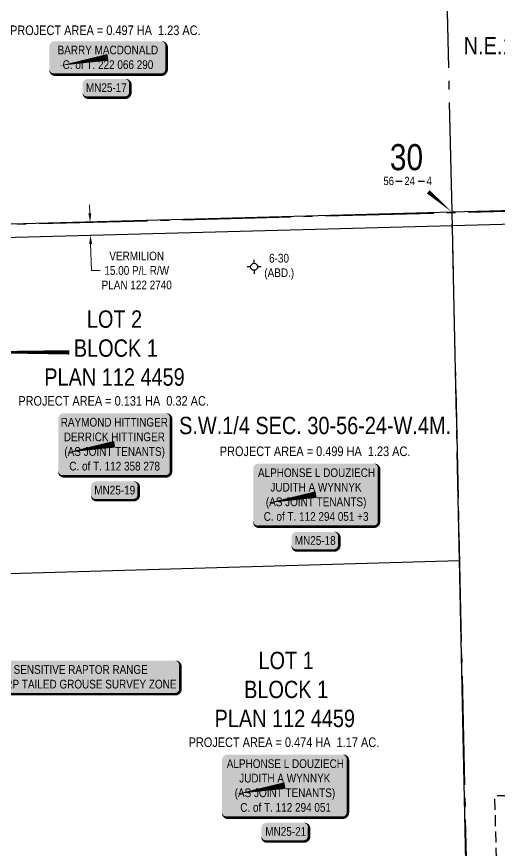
# Model space of a CAD drawing. Extents: x 88833 to 97610, y 5963373 to 5974710.
# Drawn here: x 94266 to 94822, y 5966801 to 5967761 of the extents above; entities that cross this region are included whole.
import ezdxf
from ezdxf.enums import TextEntityAlignment as Align

# ---------------------------------------------------------------- set-up
doc = ezdxf.new("R2010")
doc.units = 0
doc.header["$LTSCALE"] = 5
doc.header["$PDSIZE"] = 5
doc.linetypes.add('foc-ACCESSROAD', pattern=[3.75, 2.5, -1.25])
doc.linetypes.add('foc-QUARTERLINE', pattern=[33, 25, -3, 2, -3])
doc.layers.get('Defpoints').update_dxf_attribs({"color": 9})
for name, color, linetype in [('10', 1, 'Continuous'), ('9', 3, 'Continuous'), ('AS-OWNER', 7, 'Continuous'), ('AS-WILDLIFE-BLOCK', 131, 'Continuous'), ('C-SYMBOL', 7, 'Continuous'), ('F-RW', 190, 'Continuous'), ('F-WS', 190, 'foc-ACCESSROAD'), ('F-WS-S', 8, 'Continuous'), ('L-AREAREQUIRED', 7, 'Continuous'), ('L-QSEC', 8, 'foc-QUARTERLINE'), ('L-SECLBL', 7, 'Continuous'), ('L-TITLEDB', 4, 'Continuous'), ('P-APEX RECON-LINE LIST', 240, 'Continuous')]:
    doc.layers.add(name, color=color, linetype=linetype)
doc.layers.add('F-RW-T', color=190, linetype='Continuous', lineweight=9)
doc.layers.add('F-WS-T', color=190, linetype='Continuous', lineweight=9)
doc.styles.add('100L', font='ARIALN.TTF', dxfattribs={"height": 10})
doc.styles.add('175L', font='ARIALN.TTF', dxfattribs={"height": 2})
doc.styles.add('80', font='ARIALN.TTF', dxfattribs={"height": 10})
doc.styles.add('80CG', font='ARIALN.TTF', dxfattribs={"height": 10})
doc.styles.add('80L', font='ARIALN.TTF', dxfattribs={"height": 10})
doc.styles.add('SIMPLEX', font='ARIALN.TTF')
doc.dimstyles.new('Compass 5 000', dxfattribs={"dimscale": 5, "dimtxt": 9, "dimasz": 2, "dimexe": 0.2, "dimexo": 0.0625, "dimgap": 0.5, "dimtad": 0, "dimtih": 1, "dimtoh": 1, "dimzin": 0, "dimdsep": 46, "dimtxsty": '80CG', "dimcen": 0.1, "dimse1": 1, "dimse2": 1, "dimclrd": 256, "dimclrt": 256, "dimaunit": 1, "dimadec": 4, "dimazin": 0, "dimtfac": 0.06, "dimtofl": 0, "dimtmove": 0, "dimatfit": 1, "dimfxl": 0.2, "dimtolj": 1, "dimtzin": 0, "dimlwd": -1, "dimarcsym": 0})

# ---------------------------------------------------------------- blocks, each defined once
blk = doc.blocks.new('L-SECLBL')
at = {"layer": '9', "color": 7}
for p, q in [((-5.08, -27.83), (-12.29, -27.83)), ((20.7, -27.83), (13.5, -27.83))]:
    blk.add_line(p, q, dxfattribs=at)
at = {"layer": '10', "color": 2, "style": 'SIMPLEX'}
blk.add_attdef('SEC', text='', height=30, dxfattribs=at).set_placement((0, 0), align=Align.MIDDLE)
at = {"layer": '10', "color": 5, "style": '80L'}
blk.add_attdef('TWP', text='', height=9.5, dxfattribs=at).set_placement((-14.43, -27.37), align=Align.MIDDLE_RIGHT)
blk.add_attdef('RGE', text='', height=9.5, dxfattribs=at).set_placement((3.62, -27.37), align=Align.MIDDLE_CENTER)
blk.add_attdef('MER', text='', height=9.5, dxfattribs=at).set_placement((23.17, -27.37), align=Align.MIDDLE_LEFT)
blk = doc.blocks.new('*D429')
at = {"layer": 'Defpoints', "color": 0, "transparency": 16777216}
for p in [(94344.59, 5967524.02), (94345, 5967508.9), (94350.6, 5967509.05)]:
    blk.add_point(p, dxfattribs=at)
at = {"layer": 'F-RW-T', "transparency": 16777216}
for p, q in [((94349.92, 5967534.17), (94349.65, 5967544.16)), ((94350.87, 5967499.06), (94351.69, 5967468.45)), ((94351.69, 5967468.45), (94361.69, 5967468.45))]:
    blk.add_line(p, q, dxfattribs=at)
for points in [[(94351.59, 5967534.21), (94348.26, 5967534.12), (94350.19, 5967524.17)], [(94352.53, 5967499.1), (94349.2, 5967499.01), (94350.6, 5967509.05)]]:
    blk.add_solid(points, dxfattribs=at)
at = {"layer": 'F-RW-T', "transparency": 16777216, "insert": (94403.91, 5967468.45), "char_height": 10, "attachment_point": 5, "style": '80CG'}
blk.add_mtext('\\A1;VERMILION\\P15.00 P/L R/W\\PPLAN 122 2740', dxfattribs=at)
blk = doc.blocks.new('GABD')
for p, q in [((-0.81, 0), (-1.62, 0)), ((0, 0.81), (0, 1.62)), ((1.62, 0), (0.81, 0)), ((0, -0.81), (0, -1.62))]:
    blk.add_line(p, q)
blk.add_circle((0, 0), 0.8)
blk = doc.blocks.new('*U452')
at = {"true_color": 0xffffa8}
h = blk.add_hatch(color=51, dxfattribs=at)
edge = h.paths.add_edge_path()
edge.add_line((-21.5, -11.5), (21.5, -11.5))
edge.add_arc((21.5, -5.5), 6, 270, 360)
edge.add_line((27.5, -5.5), (27.5, 4))
edge.add_arc((21.5, 4), 6, 0, 90)
edge.add_line((21.5, 10), (-21.5, 10))
edge.add_arc((-21.5, 4), 6, 90, 180)
edge.add_line((-27.5, 4), (-27.5, -5.5))
edge.add_arc((-21.5, -5.5), 6, 180, 270)
at = {"color": 240, "flags": 128}
blk.add_lwpolyline([(-21.5, -11.5, 3, 3, 0), (21.5, -11.5, 3, 3, 0.414214), (27.5, -5.5, 3, 3, 0), (27.5, 4, 3, 0, 0.414214), (21.5, 10, 0, 0, 0), (-21.5, 10, 0, 0, 0.414214), (-27.5, 4, 0, 0, 0), (-27.5, -5.5, 0, 3, 0.414214)], format="xyseb", close=True, dxfattribs=at)
for points in [[(-24.67, -8.43, 0, 10, 0), (0, 0, 5, 5, 0)], [(21.05, -6.93, 0, 10, 0), (0, 0, 5, 5, 0)]]:
    blk.add_lwpolyline(points, format="xyseb", dxfattribs=at)
at = {"color": 4, "style": '80'}
blk.add_attdef('OTHER_001', (-14.7, -5), '', height=10, dxfattribs=at)
blk = doc.blocks.new('*U490')
h = blk.add_hatch(color=59)
edge = h.paths.add_edge_path()
edge.add_line((-66.5, -37), (66.5, -37))
edge.add_arc((66.5, -31), 6, 270, 360)
edge.add_line((72.5, -31), (72.5, 29.5))
edge.add_arc((66.5, 29.5), 6, 0, 90)
edge.add_line((66.5, 35.5), (-66.5, 35.5))
edge.add_arc((-66.5, 29.5), 6, 90, 180)
edge.add_line((-72.5, 29.5), (-72.5, -31))
edge.add_arc((-66.5, -31), 6, 180, 270)
at = {"color": 1, "flags": 128}
blk.add_lwpolyline([(-66.5, -37, 3, 3, 0), (66.5, -37, 3, 3, 0.414214), (72.5, -31, 3, 3, 0), (72.5, 29.5, 3, 0, 0.414214), (66.5, 35.5, 0, 0, 0), (-66.5, 35.5, 0, 0, 0.414214), (-72.5, 29.5, 0, 0, 0), (-72.5, -31, 0, 3, 0.414214)], format="xyseb", close=True, dxfattribs=at)
blk.add_lwpolyline([(-56.05, -9.74, 0, 7.5, 0), (0, 0, 0, 0, 0)], format="xyseb", dxfattribs=at)
at = {"color": 1, "style": '80'}
blk.add_attdef('ENTER_TEXT_001', (-35.99, -5), '', height=10, dxfattribs=at)
blk = doc.blocks.new('*U491')
h = blk.add_hatch(color=59)
edge = h.paths.add_edge_path()
edge.add_line((-59, -37), (59, -37))
edge.add_arc((59, -31), 6, 270, 360)
edge.add_line((65, -31), (65, 29.5))
edge.add_arc((59, 29.5), 6, 0, 90)
edge.add_line((59, 35.5), (-59, 35.5))
edge.add_arc((-59, 29.5), 6, 90, 180)
edge.add_line((-65, 29.5), (-65, -31))
edge.add_arc((-59, -31), 6, 180, 270)
at = {"color": 1, "flags": 128}
blk.add_lwpolyline([(-59, -37, 3, 3, 0), (59, -37, 3, 3, 0.414214), (65, -31, 3, 3, 0), (65, 29.5, 3, 0, 0.414214), (59, 35.5, 0, 0, 0), (-59, 35.5, 0, 0, 0.414214), (-65, 29.5, 0, 0, 0), (-65, -31, 0, 3, 0.414214)], format="xyseb", close=True, dxfattribs=at)
blk.add_lwpolyline([(-56.05, -9.74, 0, 7.5, 0), (0, 0, 0, 0, 0)], format="xyseb", dxfattribs=at)
at = {"color": 1, "style": '80'}
blk.add_attdef('ENTER_TEXT_001', (-35.99, -5), '', height=10, dxfattribs=at)
blk = doc.blocks.new('*U493')
h = blk.add_hatch(color=59)
edge = h.paths.add_edge_path()
edge.add_line((-61.5, -20), (61.5, -20))
edge.add_arc((61.5, -14), 6, 270, 360)
edge.add_line((67.5, -14), (67.5, 12.5))
edge.add_arc((61.5, 12.5), 6, 0, 90)
edge.add_line((61.5, 18.5), (-61.5, 18.5))
edge.add_arc((-61.5, 12.5), 6, 90, 180)
edge.add_line((-67.5, 12.5), (-67.5, -14))
edge.add_arc((-61.5, -14), 6, 180, 270)
at = {"color": 1, "flags": 128}
blk.add_lwpolyline([(-61.5, -20, 3, 3, 0), (61.5, -20, 3, 3, 0.414214), (67.5, -14, 3, 3, 0), (67.5, 12.5, 3, 0, 0.414214), (61.5, 18.5, 0, 0, 0), (-61.5, 18.5, 0, 0, 0.414214), (-67.5, 12.5, 0, 0, 0), (-67.5, -14, 0, 3, 0.414214)], format="xyseb", close=True, dxfattribs=at)
blk.add_lwpolyline([(-56.05, -9.74, 0, 7.5, 0), (0, 0, 0, 0, 0)], format="xyseb", dxfattribs=at)
at = {"color": 1, "style": '80'}
blk.add_attdef('ENTER_TEXT_001', (-35.99, -5), '', height=10, dxfattribs=at)
blk = doc.blocks.new('*U851')
h = blk.add_hatch(color=255)
edge = h.paths.add_edge_path()
edge.add_line((-109, -20), (109, -20))
edge.add_arc((109, -14), 6, 270, 360)
edge.add_line((115, -14), (115, 12.5))
edge.add_arc((109, 12.5), 6, 0, 90)
edge.add_line((109, 18.5), (-109, 18.5))
edge.add_arc((-109, 12.5), 6, 90, 180)
edge.add_line((-115, 12.5), (-115, -14))
edge.add_arc((-109, -14), 6, 180, 270)
at = {"color": 131, "flags": 128}
blk.add_lwpolyline([(-109, -20, 3, 3, 0), (109, -20, 3, 3, 0.414214), (115, -14, 3, 3, 0), (115, 12.5, 3, 0, 0.414214), (109, 18.5, 0, 0, 0), (-109, 18.5, 0, 0, 0.414214), (-115, 12.5, 0, 0, 0), (-115, -14, 0, 3, 0.414214)], format="xyseb", close=True, dxfattribs=at)
at = {"color": 131, "style": '80'}
blk.add_attdef('ENTER_TEXT_001', (-35.99, -5), '', height=10, dxfattribs=at)

msp = doc.modelspace()

# ---------------------------------------------------------------- linework, layer by layer
at = {"layer": 'C-SYMBOL', "color": 3, "flags": 128}
msp.add_lwpolyline([(94154.692, 5967374.659, 0, 5, 0), (94326.413, 5967374.315, 0, 0, 0)], format="xyseb", dxfattribs=at)
at = {"layer": 'F-RW', "flags": 128}
msp.add_lwpolyline([(95572.983, 5967544.767), (95474.998, 5967542.016), (95463.085, 5967553.986), (95167.107, 5967546.407), (94767.169, 5967535.502), (94571.176, 5967530.177), (94004.008, 5967514.769), (93961.676, 5967513.619), (93961.991, 5967498.599), (94767.495, 5967520.269), (95167.502, 5967531.03), (95457.027, 5967538.819), (95468.918, 5967526.87), (95573.336, 5967529.781)], close=True, dxfattribs=at)
at = {"layer": 'F-WS', "flags": 128}
msp.add_lwpolyline([(94819.333, 5966754.251), (94816.436, 5966864.213), (94926.398, 5966867.11), (94929.295, 5966757.148), (94866.817, 5966755.502)], close=True, dxfattribs=at)
at = {"layer": 'L-QSEC', "flags": 128}
for points in [[(94785.602, 5966711.884), (94749.105, 5968338.719)], [(93961.562, 5967513.639), (95572.702, 5967556.687)], [(94775.735, 5967134.808), (94767.169, 5967535.502)]]:
    msp.add_lwpolyline(points, dxfattribs=at)
at = {"layer": 'L-SECLBL', "flags": 128}
msp.add_lwpolyline([(94767.169, 5967535.502, 0, 5, 0), (94739.747, 5967559.092, 0, 0, 0)], format="xyseb", dxfattribs=at)
at = {"layer": 'L-TITLEDB', "flags": 128}
for points in [[(94070.057, 5967114.679), (94775.735, 5967134.808)], [(94784.321, 5966733.138), (94775.735, 5967134.808)]]:
    msp.add_lwpolyline(points, dxfattribs=at)

# ---------------------------------------------------------------- block references
at = {"layer": 'AS-OWNER', "color": 5}
ref = msp.add_blockref('*U493', (94370.817, 5967713.782), dxfattribs=at)
ref.add_attrib('ENTER_TEXT_001', 'BARRY MACDONALD', (94312.798, 5967717.2), dxfattribs={"layer": '0', "color": 1, "height": 10, "style": '80'})
ref.add_attrib('ENTER_TEXT_002', 'C. of T. 222 066 290', (94318.597, 5967700.356), dxfattribs={"layer": '0', "color": 1, "height": 10, "style": '80'})
ref = msp.add_blockref('*U491', (94378.496, 5967268.666), dxfattribs=at)
ref.add_attrib('ENTER_TEXT_001', 'RAYMOND HITTINGER', (94316.409, 5967288.928), dxfattribs={"layer": '0', "color": 1, "height": 10, "style": '80'})
ref.add_attrib('ENTER_TEXT_002', 'DERRICK HITTINGER', (94319.922, 5967272.084), dxfattribs={"layer": '0', "color": 1, "height": 10, "style": '80'})
ref.add_attrib('ENTER_TEXT_003', '(AS JOINT TENANTS)', (94320.587, 5967255.24), dxfattribs={"layer": '0', "color": 1, "height": 10, "style": '80'})
ref.add_attrib('ENTER_TEXT_004', 'C. of T. 112 358 278', (94326.252, 5967238.396), dxfattribs={"layer": '0', "color": 1, "height": 10, "style": '80'})
ref = msp.add_blockref('*U490', (94610.558, 5967210.675), dxfattribs=at)
ref.add_attrib('ENTER_TEXT_001', 'ALPHONSE L DOUZIECH', (94543.569, 5967230.849), dxfattribs={"layer": '0', "color": 1, "height": 10, "style": '80'})
ref.add_attrib('ENTER_TEXT_002', 'JUDITH A WYNNYK', (94557.914, 5967214.182), dxfattribs={"layer": '0', "color": 1, "height": 10, "style": '80'})
ref.add_attrib('ENTER_TEXT_003', '(AS JOINT TENANTS)', (94552.648, 5967197.338), dxfattribs={"layer": '0', "color": 1, "height": 10, "style": '80'})
ref.add_attrib('ENTER_TEXT_004', 'C. of T. 112 294 051 +3', (94550.203, 5967180.494), dxfattribs={"layer": '0', "color": 1, "height": 10, "style": '80'})
ref = msp.add_blockref('*U490', (94574.656, 5966875.914), dxfattribs=at)
ref.add_attrib('ENTER_TEXT_001', 'ALPHONSE L DOUZIECH', (94507.668, 5966896.088), dxfattribs={"layer": '0', "color": 1, "height": 10, "style": '80'})
ref.add_attrib('ENTER_TEXT_002', 'JUDITH A WYNNYK', (94522.013, 5966879.421), dxfattribs={"layer": '0', "color": 1, "height": 10, "style": '80'})
ref.add_attrib('ENTER_TEXT_003', '(AS JOINT TENANTS)', (94516.747, 5966862.577), dxfattribs={"layer": '0', "color": 1, "height": 10, "style": '80'})
ref.add_attrib('ENTER_TEXT_004', 'C. of T. 112 294 051', (94523.213, 5966845.733), dxfattribs={"layer": '0', "color": 1, "height": 10, "style": '80'})
at = {"layer": 'AS-WILDLIFE-BLOCK'}
ref = msp.add_blockref('*U851', (94339.347, 5967001.003), dxfattribs=dict(at, xscale=0.9992045070000001, yscale=0.9992045070000001, zscale=0.9992045070000001))
ref.add_attrib('ENTER_TEXT_001', 'SENSITIVE RAPTOR RANGE', (94262.123, 5967004.419), dxfattribs={"layer": '0', "color": 131, "height": 9.99205, "style": '80'})
ref.add_attrib('ENTER_TEXT_002', 'SHARP TAILED GROUSE SURVEY ZONE', (94229.053, 5966987.588), dxfattribs={"layer": '0', "color": 131, "height": 9.99205, "style": '80'})
at = {"layer": 'F-WS-S', "xscale": 5, "yscale": 5, "zscale": 5}
msp.add_blockref('GABD', (94539.175, 5967472.746), dxfattribs=at)
at = {"layer": 'L-SECLBL'}
msp.add_blockref('L-SECLBL', (94714.651, 5967598.909), dxfattribs=at).add_auto_attribs({'SEC': '30', 'TWP': '56', 'RGE': '24', 'MER': '4'})
at = {"layer": 'P-APEX RECON-LINE LIST'}
ref = msp.add_blockref('*U452', (94369.102, 5967678.824), dxfattribs=at)
ref.add_attrib('OTHER_001', 'MN25-17', (94345.394, 5967673.889), dxfattribs={"layer": '0', "color": 4, "height": 10, "style": '80'})
ref = msp.add_blockref('*U452', (94378.794, 5967215.753), dxfattribs=at)
ref.add_attrib('OTHER_001', 'MN25-19', (94355.073, 5967210.818), dxfattribs={"layer": '0', "color": 4, "height": 10, "style": '80'})
ref = msp.add_blockref('*U452', (94609.74, 5967157.803), dxfattribs=at)
ref.add_attrib('OTHER_001', 'MN25-18', (94586.019, 5967152.868), dxfattribs={"layer": '0', "color": 4, "height": 10, "style": '80'})
ref = msp.add_blockref('*U452', (94574.954, 5966823.001), dxfattribs=at)
ref.add_attrib('OTHER_001', 'MN25-21', (94552.035, 5966818.066), dxfattribs={"layer": '0', "color": 4, "height": 10, "style": '80'})

# ---------------------------------------------------------------- texts
at = {"layer": 'C-SYMBOL', "color": 3, "style": '175L'}
for s, p in [('N.E.1/4 SEC. 30-56-24-W.4M.', (94934.594, 5967711.187)), ('S.W.1/4 SEC. 30-56-24-W.4M.', (94609.372, 5967274.188))]:
    msp.add_text(s, height=20, dxfattribs=at).set_placement(p, align=Align.BOTTOM_CENTER)
at = {"layer": 'C-SYMBOL', "color": 3, "char_height": 20, "attachment_point": 1, "style": '175L'}
for s, insert in [('\\pi54.11;LOT 2\\P\\pi39.103;BLOCK 1\\P\\pi5.0378;PLAN 112 4459', (94292.391, 5967422.574)), ('\\pi55.624;LOT 1\\P\\pi39.103;BLOCK 1\\P\\pi5.0378;PLAN 112 4459', (94488.551, 5967029.822))]:
    msp.add_mtext_dynamic_manual_height_columns(s, width=169.05243, gutter_width=55, heights=[0], dxfattribs=dict(at, insert=insert))
at = {"layer": 'F-WS-T', "insert": (94548.801, 5967487.594), "char_height": 10, "attachment_point": 1, "style": '100L'}
msp.add_mtext_dynamic_manual_height_columns('\\pi7.5942;6-30\\P\\pi2.0826;(ABD.)', width=37.13933, gutter_width=55, heights=[0], dxfattribs=at)
at = {"layer": 'L-AREAREQUIRED', "color": 5, "style": '100L'}
for s, p in [('PROJECT AREA = 0.497 HA  1.23 AC.', (94367.753, 5967736.08)), ('PROJECT AREA = 0.131 HA  0.32 AC.', (94377.31, 5967309.679)), ('PROJECT AREA = 0.499 HA  1.23 AC.', (94609.372, 5967251.688)), ('PROJECT AREA = 0.474 HA  1.17 AC.', (94573.47, 5966916.927))]:
    msp.add_text(s, height=11, dxfattribs=at).set_placement(p, align=Align.BOTTOM_CENTER)

# ---------------------------------------------------------------- dimensions: what is measured, and where the dimension line sits
at = {"layer": 'F-RW-T'}
dim = msp.add_linear_dim(base=(94350.597, 5967509.053), p1=(94344.59, 5967524.021), p2=(94344.996, 5967508.903), angle=271.541023, text='VERMILION\\P15.00 P/L R/W\\PPLAN 122 2740', dimstyle='Compass 5 000', dxfattribs=at)
dim.commit()
dim.dimension.update_dxf_attribs({"geometry": '*D429', "text_midpoint": (94403.91, 5967468.447), "dimtype": 161})

doc.saveas('drawing.dxf')
